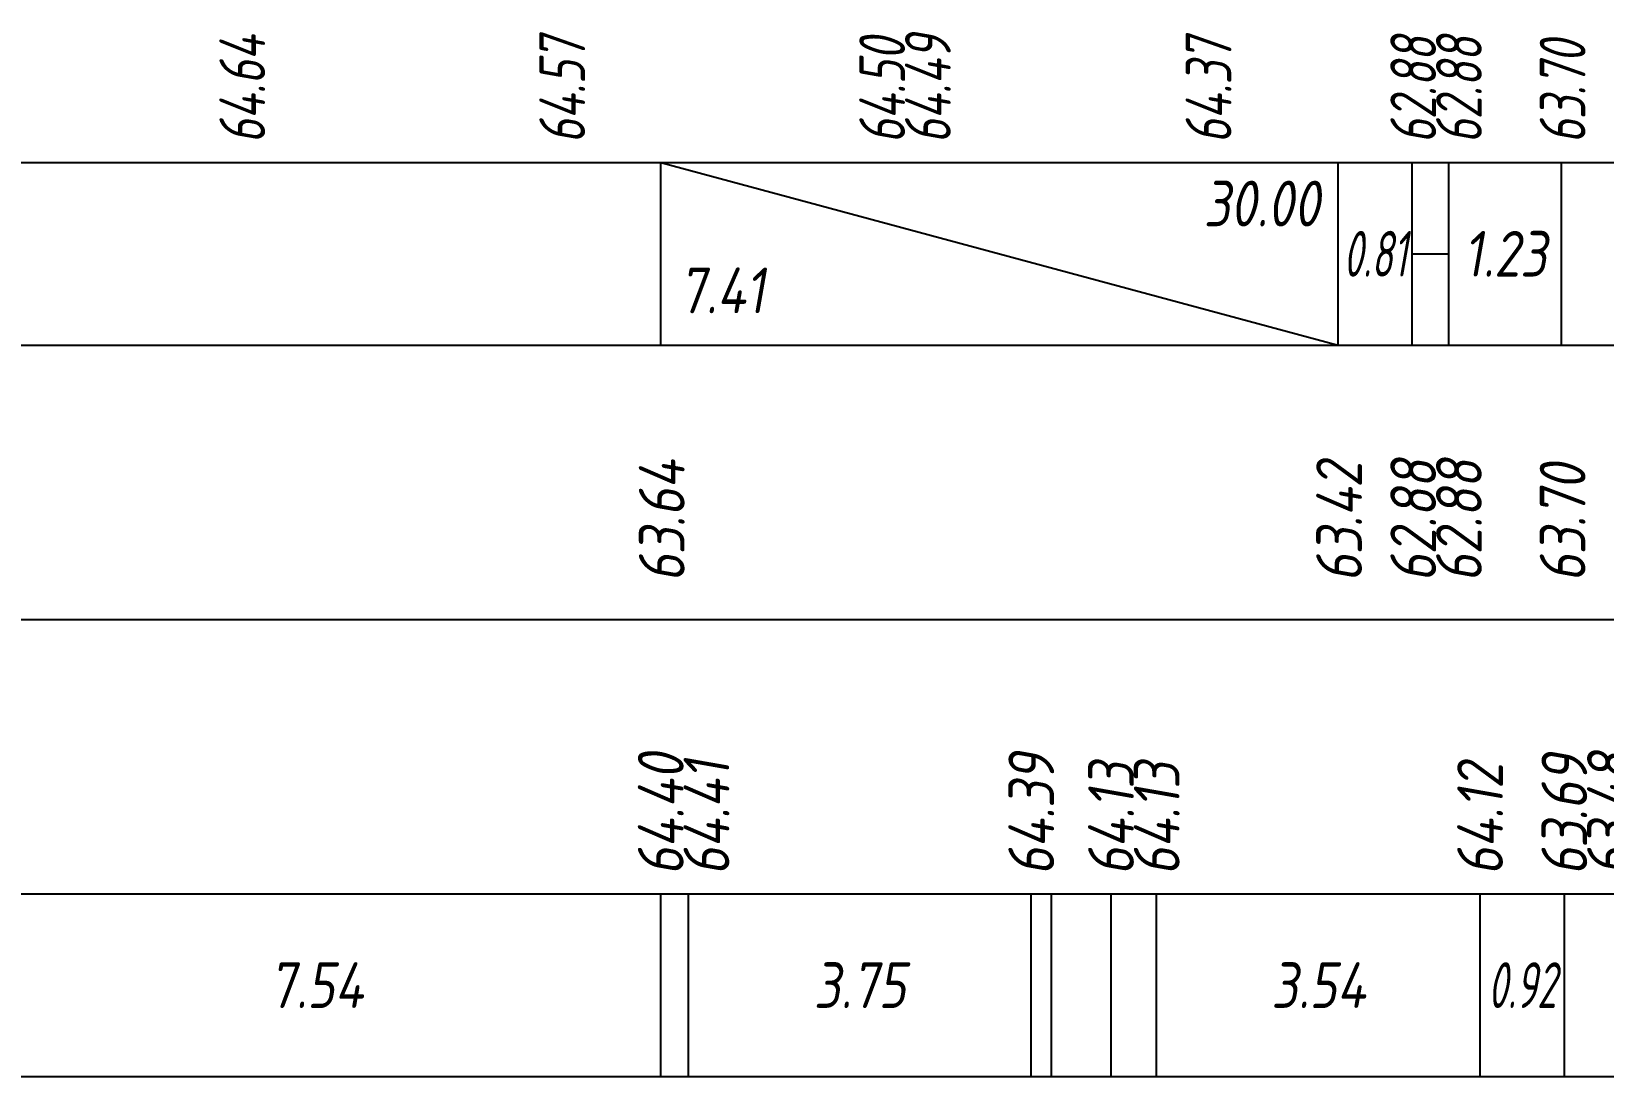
# Model space of a CAD drawing. Extents: x -717 to 1451, y -133302 to 233.
# Drawn here: x -284.2 to -198.2, y -130493.3 to -130436.1 of the extents above; entities that cross this region are included whole.
import ezdxf
from ezdxf.enums import TextEntityAlignment as Align

# ---------------------------------------------------------------- set-up
doc = ezdxf.new("R2010")
doc.units = 0
for name, color, linetype in [('Код_510', 7, 'Continuous'), ('Код_514', 1, 'Continuous'), ('Код_516', 1, 'Continuous'), ('Таблица', 7, 'Continuous')]:
    doc.layers.add(name, color=color, linetype=linetype)
doc.styles.add('М', font='romand.shx', dxfattribs={"width": 0.8, "oblique": 10, "height": 2.5})

msp = doc.modelspace()

# ---------------------------------------------------------------- linework, layer by layer
at = {"layer": 'Код_510'}
for p, q in [((-249.729, -130493.259), (-249.729, -130483.259)), ((-248.212, -130493.259), (-248.212, -130483.259)), ((-229.464, -130493.259), (-229.464, -130483.259)), ((-228.365, -130493.259), (-228.365, -130483.259)), ((-225.101, -130493.259), (-225.101, -130483.259)), ((-222.609, -130493.259), (-222.609, -130483.259)), ((-204.915, -130493.259), (-204.915, -130483.259)), ((-200.307, -130493.259), (-200.307, -130483.259))]:
    msp.add_line(p, q, dxfattribs=at)
at = {"layer": 'Код_516'}
for p, q in [((-249.729, -130453.259), (-249.729, -130443.259)), ((-249.729, -130443.259), (-212.68, -130453.259)), ((-212.68, -130453.259), (-212.68, -130443.259)), ((-208.626, -130453.259), (-208.626, -130443.259)), ((-206.626, -130453.259), (-206.626, -130443.259)), ((-200.456, -130453.259), (-200.456, -130443.259)), ((-208.626, -130448.259), (-206.626, -130448.259))]:
    msp.add_line(p, q, dxfattribs=at)
at = {"layer": 'Таблица'}
for p, q in [((-408.443, -130443.259), (-175.402, -130443.259)), ((-408.498, -130453.259), (-175.456, -130453.259)), ((-408.498, -130468.259), (-175.456, -130468.259)), ((-408.498, -130483.259), (-175.456, -130483.259)), ((-408.498, -130493.259), (-175.456, -130493.259))]:
    msp.add_line(p, q, dxfattribs=at)

# ---------------------------------------------------------------- texts
at = {"layer": 'Код_510', "style": 'М', "oblique": 10, "width": 0.8}
for s, p in [('64.40', (-249.729, -130482.259)), ('64.39', (-229.464, -130482.259)), ('63.69', (-200.307, -130482.259)), ('63.48', (-197.807, -130482.259)), ('64.41', (-247.229, -130482.259)), ('64.13', (-225.101, -130482.259)), ('64.13', (-222.601, -130482.259)), ('64.12', (-204.915, -130482.259))]:
    msp.add_text(s, height=2.5, rotation=90, dxfattribs=at).set_placement(p, align=Align.MIDDLE_LEFT)
at = {"layer": 'Код_510', "style": 'М', "oblique": 10}
for s, width, p in [('7.54', 0.8, (-268.574, -130488.259)), ('3.75', 0.8, (-238.838, -130488.259)), ('3.54', 0.8, (-213.762, -130488.259)), ('0.92', 0.6, (-202.611, -130488.259))]:
    msp.add_text(s, height=2.5, dxfattribs=dict(at, width=width)).set_placement(p, align=Align.MIDDLE_CENTER)
at = {"layer": 'Код_514', "style": 'М', "oblique": 10, "width": 0.7}
for s, p in [('64.64', (-272.62, -130442.22)), ('64.57', (-255.12, -130442.22)), ('64.50', (-237.62, -130442.22)), ('64.49', (-235.12, -130442.22)), ('64.37', (-219.767, -130442.22)), ('62.88', (-208.571, -130442.22)), ('62.88', (-206.071, -130442.22)), ('63.70', (-200.402, -130442.22))]:
    msp.add_text(s, height=2.5, rotation=90, dxfattribs=at).set_placement(p, align=Align.MIDDLE_LEFT)
at = {"layer": 'Код_516', "style": 'М', "oblique": 10, "width": 0.8}
msp.add_text('30.00', height=2.5, dxfattribs=at).set_placement((-213.68, -130444.259), align=Align.TOP_RIGHT)
at = {"layer": 'Код_516', "style": 'М', "oblique": 10}
for s, width, p in [('0.81', 0.6, (-210.653, -130448.259)), ('1.23', 0.8, (-203.541, -130448.259))]:
    msp.add_text(s, height=2.5, dxfattribs=dict(at, width=width)).set_placement(p, align=Align.MIDDLE_CENTER)
at = {"layer": 'Код_516', "style": 'М', "oblique": 10, "width": 0.8}
msp.add_text('7.41', height=2.5, dxfattribs=at).set_placement((-248.729, -130452.259), align=Align.BOTTOM_LEFT)
for s, p in [('63.64', (-249.675, -130466.209)), ('63.42', (-212.625, -130466.209)), ('62.88', (-208.571, -130466.209)), ('62.88', (-206.071, -130466.209)), ('63.70', (-200.402, -130466.209))]:
    msp.add_text(s, height=2.5, rotation=90, dxfattribs=at).set_placement(p, align=Align.MIDDLE_LEFT)

doc.saveas('drawing.dxf')
